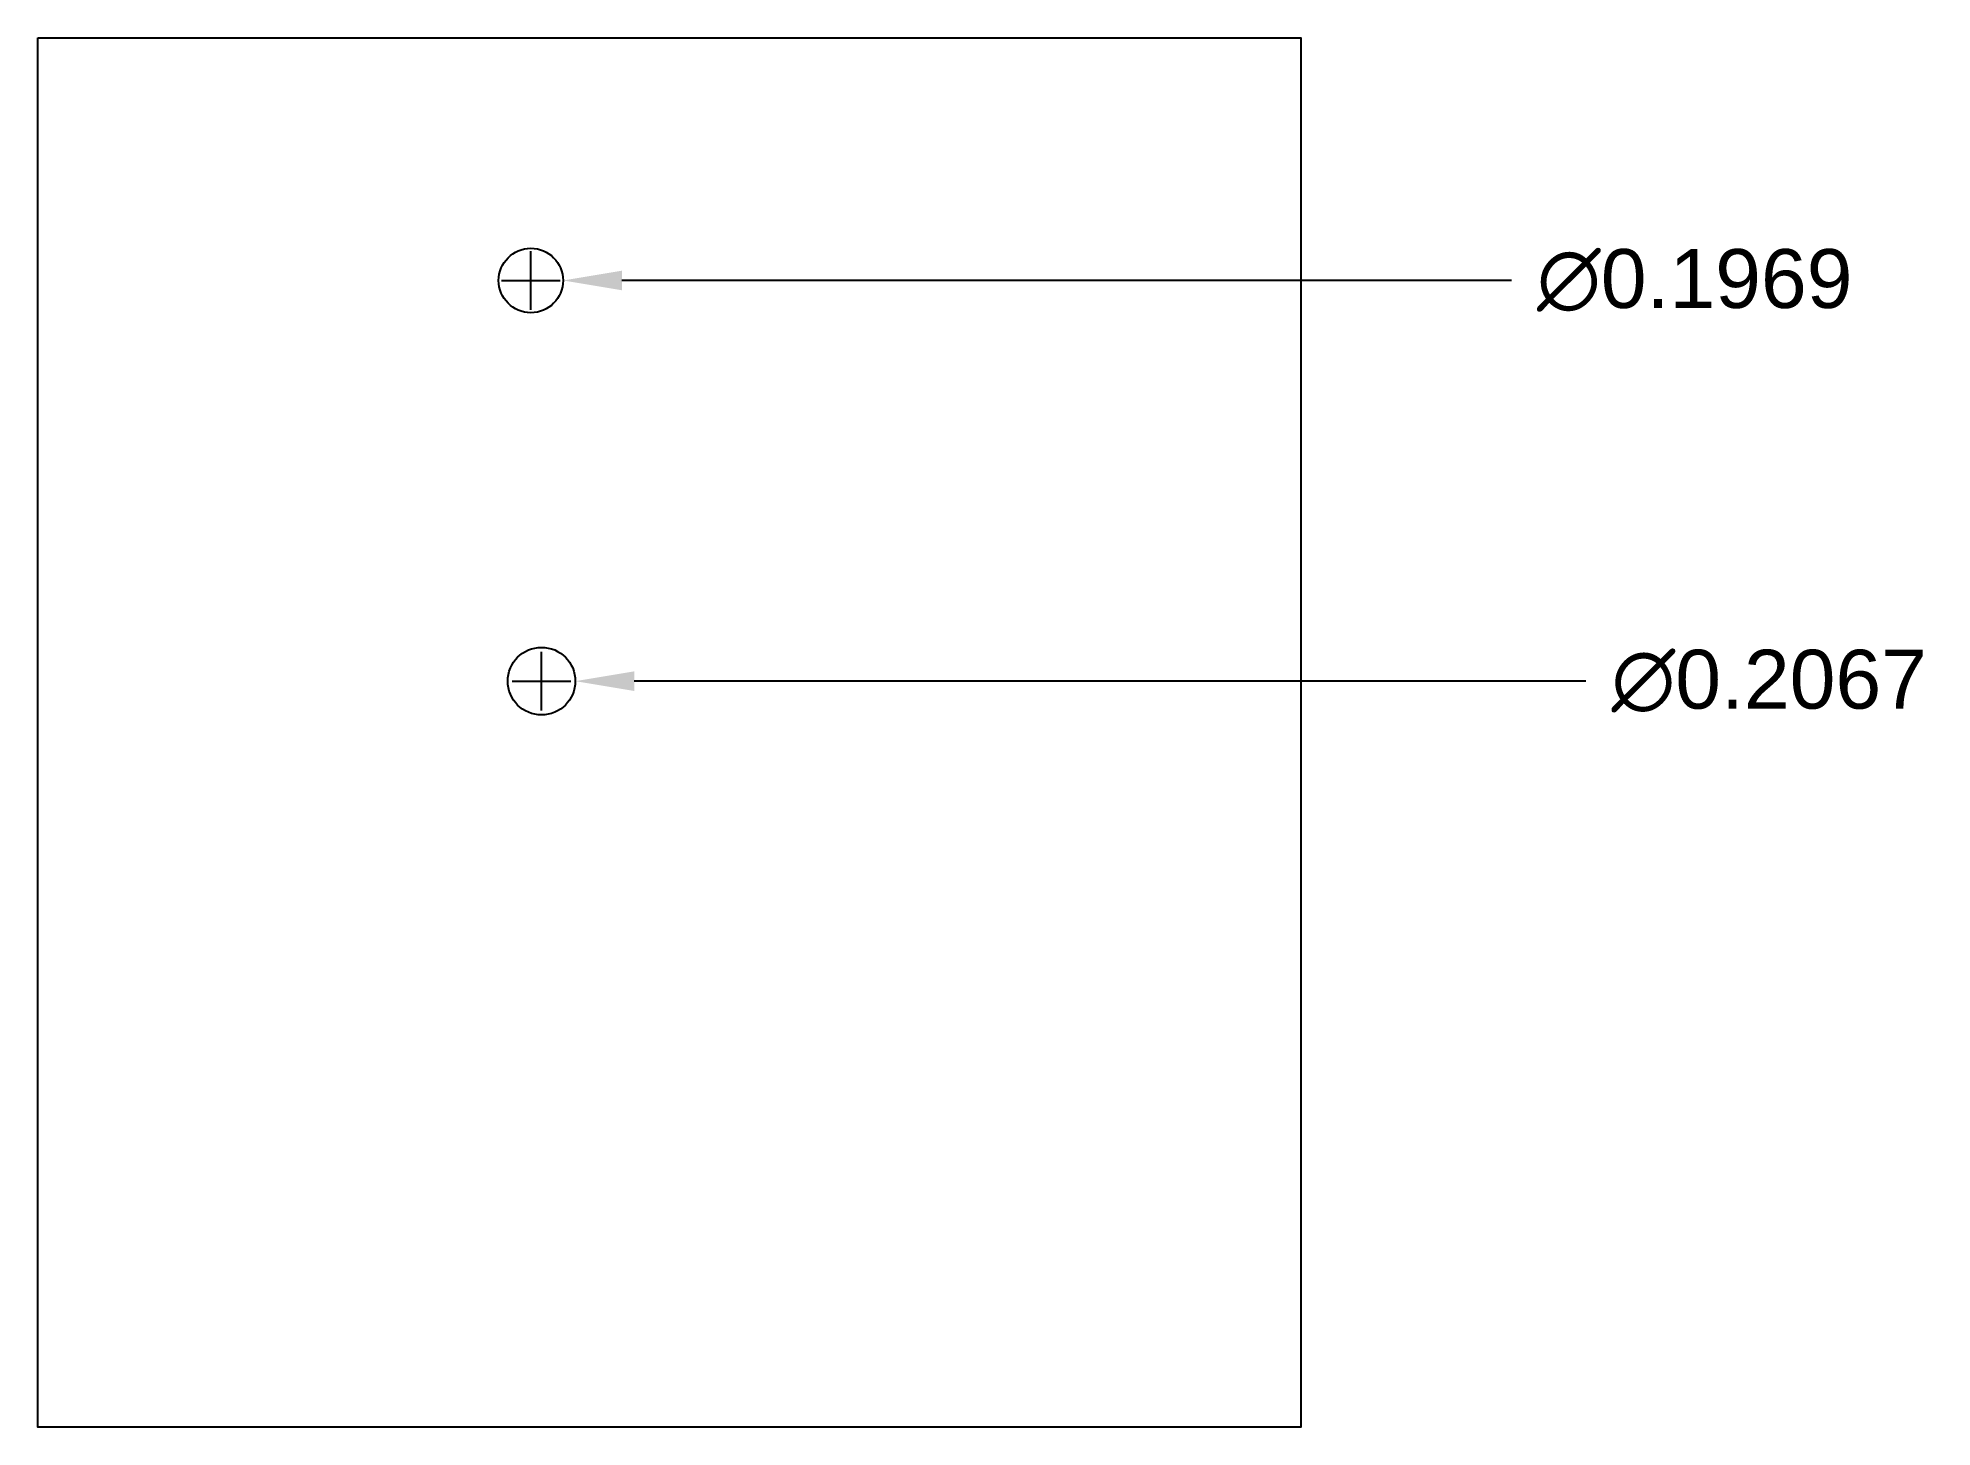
# Model space of a CAD drawing. Header units: inches. Extents: x 2.24 to 8.02, y 18.61 to 22.86.
import ezdxf

# ---------------------------------------------------------------- set-up
doc = ezdxf.new("R2010")
doc.units = ezdxf.units.IN
doc.header["$MEASUREMENT"] = 0
doc.layers.get('0').update_dxf_attribs({"color": 1})
doc.layers.add('dimensions', color=4, linetype='Continuous')
doc.styles.get("Standard").update_dxf_attribs({"font": 'Arial Regular.ttf'})
doc.dimstyles.get("Standard").update_dxf_attribs({"dimtxt": 0.18, "dimasz": 0.18, "dimexe": 0.18, "dimexo": 0.0625, "dimgap": 0.09, "dimtad": 0, "dimtih": 1, "dimtoh": 1, "dimdec": 4, "dimzin": 0, "dimdsep": 46, "dimtxsty": 'Standard', "dimcen": 0.09, "dimadec": 0, "dimazin": 0, "dimtfac": 1, "dimtdec": 4, "dimtofl": 0, "dimtmove": 0, "dimatfit": 3, "dimfxl": 1, "dimtolj": 1, "dimtzin": 0, "dimarcsym": 0})

# ---------------------------------------------------------------- blocks, each defined once
blk = doc.blocks.new('*D18')
at = {"layer": 'Defpoints', "color": 0, "transparency": 16777216}
for p in [(3.6441, 22.1168), (3.841, 22.1168)]:
    blk.add_point(p, dxfattribs=at)
at = {"layer": 'dimensions', "color": 0, "lineweight": -2, "transparency": 16777216}
for p, q in [((3.7425, 22.0268), (3.7425, 22.2068)), ((3.6525, 22.1168), (3.8325, 22.1168)), ((6.7386, 22.1168), (4.021, 22.1168))]:
    blk.add_line(p, q, dxfattribs=at)
at = {"layer": 'dimensions', "color": 0, "transparency": 16777216}
blk.add_solid([(4.021, 22.1468), (4.021, 22.0868), (3.841, 22.1168)], dxfattribs=at)
at = {"layer": 'dimensions', "color": 0, "transparency": 16777216, "insert": (7.2989, 22.1168), "char_height": 0.18, "attachment_point": 5}
blk.add_mtext('\\A1;∅0.1969', dxfattribs=at)
blk = doc.blocks.new('*D19')
at = {"layer": 'Defpoints', "color": 0, "transparency": 16777216}
for p in [(3.6717, 20.8921), (3.8784, 20.8921)]:
    blk.add_point(p, dxfattribs=at)
at = {"layer": 'dimensions', "color": 0, "lineweight": -2, "transparency": 16777216}
for p, q in [((3.7751, 20.8021), (3.7751, 20.9821)), ((3.6851, 20.8921), (3.8651, 20.8921)), ((6.9663, 20.8921), (4.0584, 20.8921))]:
    blk.add_line(p, q, dxfattribs=at)
at = {"layer": 'dimensions', "color": 0, "transparency": 16777216}
blk.add_solid([(4.0584, 20.9221), (4.0584, 20.8621), (3.8784, 20.8921)], dxfattribs=at)
at = {"layer": 'dimensions', "color": 0, "transparency": 16777216, "insert": (7.5265, 20.8921), "char_height": 0.18, "attachment_point": 5}
blk.add_mtext('\\A1;∅0.2067', dxfattribs=at)

msp = doc.modelspace()

# ---------------------------------------------------------------- linework, layer by layer
msp.add_lwpolyline([(2.23622, 22.85838), (6.0953, 22.85838), (6.0953, 18.61188), (2.23622, 18.61188)], close=True)
for centre, radius in [((3.74254, 22.11677), 0.09842), ((3.77507, 20.89208), 0.10335)]:
    msp.add_circle(centre, radius)

# ---------------------------------------------------------------- dimensions: what is measured, and where the dimension line sits
at = {"layer": 'dimensions'}
for p1, p2, picture, middle in [((3.6441192032, 22.1167696332), (3.8409692032, 22.1167696332), '*D18', (7.2988580289, 22.1167696332)), ((3.67173, 20.89208), (3.87842, 20.89208), '*D19', (7.52652, 20.89208))]:
    dim = msp.add_diameter_dim_2p(p1=p1, p2=p2, dimstyle='Standard', dxfattribs=at)
    dim.commit()
    dim.dimension.update_dxf_attribs({"geometry": picture, "text_midpoint": middle, "dimtype": 163})

doc.saveas('drawing.dxf')
